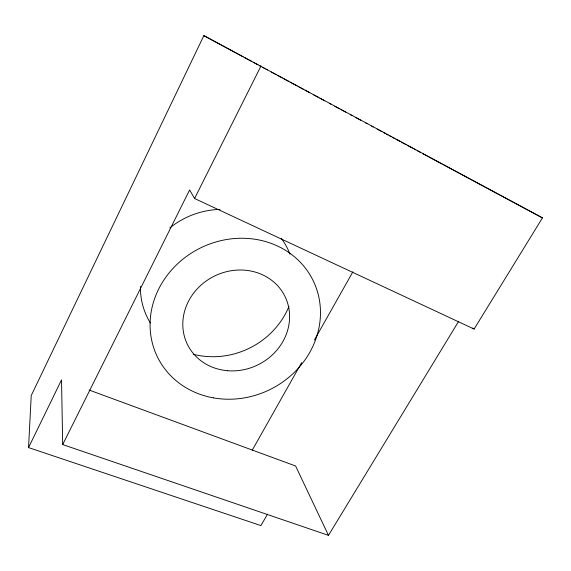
<?xml version="1.0" encoding="UTF-8"?>
<svg xmlns="http://www.w3.org/2000/svg" width="571" height="571" viewBox="0 0 571 571"><rect width="100%" height="100%" fill="white"/><g stroke="black" fill="none" stroke-linecap="round" stroke-linejoin="round"><path stroke-width="0.86" d="M267.571 514.121L260.897 525.584L28.55 447.585L31.227 395.56L203.854 35.63L542.45 217.879L474.101 329.06L194.575 198.501L189.608 189.943L62.696 444.581L328.475 535.37L458.72 321.209M28.55 447.585L61.525 379.908L62.696 444.581M194.575 198.501L260.997 66.008M252.218 450.219L301.674 362.571M314.371 340.08L352.885 271.825M89.112 390.05L295.6 465.993L328.475 535.37M422.633 153.642L427.336 156.161M428.9 156.996L442.211 164.134M443.781 164.976L542.45 217.879M203.854 35.63L243.06 56.786M244.631 57.628L251.69 61.432M253.253 62.282L257.964 64.823M259.527 65.665L261.097 66.514M262.667 67.357L264.237 68.206M265.8 69.048L267.371 69.898M271.289 72.01L276 74.551M277.563 75.393L282.267 77.934M283.837 78.777L288.541 81.318M290.111 82.16L297.17 85.971M298.74 86.813L303.444 89.354M305.014 90.197L309.718 92.738M313.636 94.85L318.34 97.391M319.91 98.233L324.613 100.774M329.317 103.308L330.887 104.158M334.813 106.27L339.517 108.811M341.08 109.653L345.79 112.194M350.494 114.735L352.064 115.578M355.983 117.69L360.686 120.231M365.39 122.772L366.96 123.614M371.664 126.155L373.234 126.998M377.153 129.117L381.863 131.651M383.427 132.501L384.997 133.343M386.567 134.192L388.137 135.034M389.7 135.884L391.271 136.726M392.841 137.575L394.404 138.418M395.974 139.267L399.9 141.38M401.463 142.229L406.167 144.763M407.737 145.612L412.44 148.146M414.011 148.995L415.581 149.838M417.151 150.687L420.285 152.378M472.867 328.011L474.101 329.06M288.983 306.377A78.113 72.538 -26.3 0 1 193.383 354.277M150.359 323.008A78.113 72.538 -26.3 0 1 140.402 286.385M169.801 227.943A78.113 72.538 -26.3 0 1 220.056 209.414M281.26 238.257A78.113 72.538 -26.3 0 1 289.968 254.124M213.269 397.844A86.699 78.862 -26.5 0 0 317.555 292.038A86.699 78.862 -26.5 0 0 174.997 266.322A86.699 78.862 -26.5 0 0 213.269 397.844M227.465 370.715A54.366 49.427 -26.6 0 0 286.214 299.19A54.366 49.427 -26.6 0 0 194.947 291.481A54.366 49.427 -26.6 0 0 227.465 370.715"/></g></svg>
